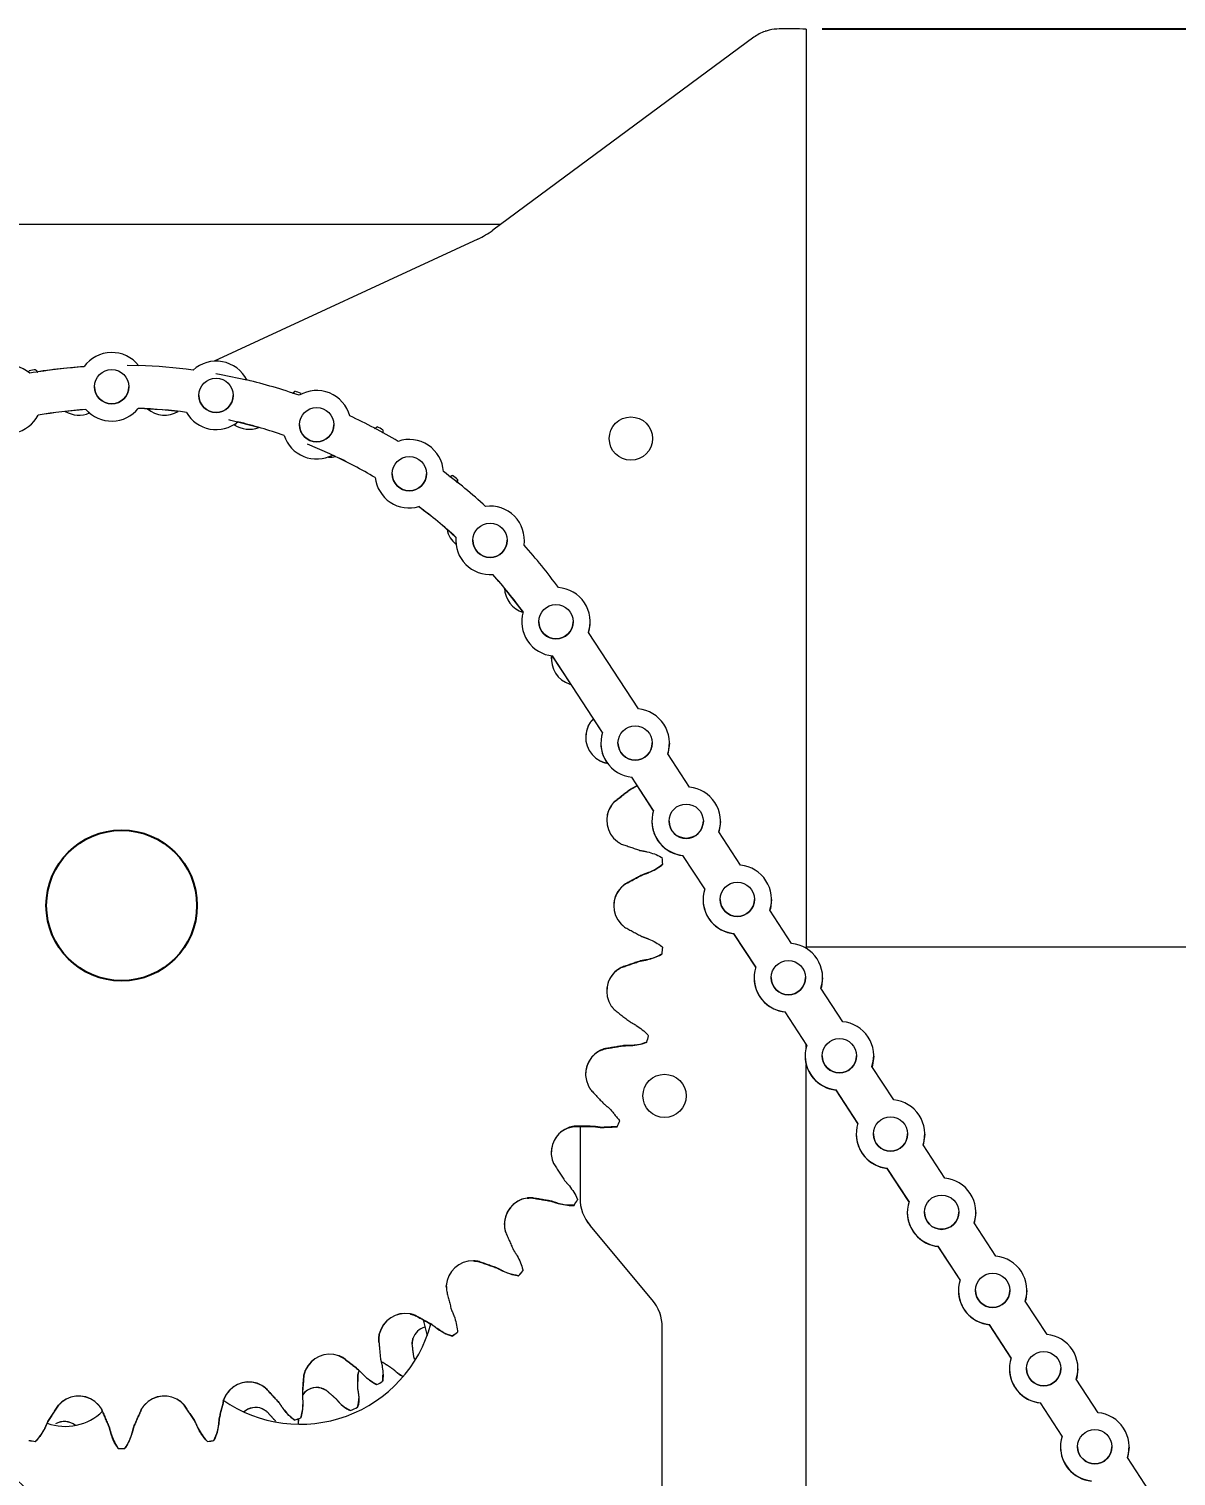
# Model space of a CAD drawing. Header units: inches. Extents: x 2.44 to 11.38, y 7.22 to 15.51.
# Drawn here: x 4.122 to 5.795, y 13.378 to 15.489 of the extents above; entities that cross this region are included whole.
import ezdxf

# ---------------------------------------------------------------- set-up
doc = ezdxf.new("R2010")
doc.units = ezdxf.units.IN
doc.header["$MEASUREMENT"] = 0
doc.header["$PDSIZE"] = -1
doc.layers.add('DIM', color=1, linetype='Continuous')
doc.styles.add('SLDTEXTSTYLE0', font='ARIAL.TTF', dxfattribs={"width": 0.7})
doc.dimstyles.new('SLDDIMSTYLE0', dxfattribs={"dimtxt": 0.15, "dimasz": 0.15, "dimexe": 0, "dimexo": 0.0625, "dimgap": 0.0375, "dimtad": 0, "dimtih": 1, "dimtoh": 1, "dimlfac": 4, "dimrnd": 1e-09, "dimzin": 12, "dimdsep": 46, "dimtxsty": 'SLDTEXTSTYLE0', "dimsah": 1, "dimcen": 0.09, "dimadec": 0, "dimazin": 0, "dimtfac": 1, "dimtofl": 0, "dimtmove": 0, "dimatfit": 3, "dimfxl": 0, "dimtolj": 1, "dimtzin": 12, "dimarcsym": 0})

# ---------------------------------------------------------------- blocks, each defined once
blk = doc.blocks.new('*D9')
at = {"color": 0, "linetype": 'ByBlock', "lineweight": -2}
for p, q in [((5.279, 15.4891), (6.9672, 15.4891)), ((6.9672, 15.3391), (6.9672, 14.966)), ((6.9672, 14.3628), (6.9672, 14.7359)), ((6.6309, 14.2128), (6.9672, 14.2128))]:
    blk.add_line(p, q, dxfattribs=at)
at = {"color": 0, "linetype": 'ByBlock'}
for points in [[(6.9672, 15.4891), (6.9422, 15.3391), (6.9922, 15.3391)], [(6.9672, 14.2128), (6.9422, 14.3628), (6.9922, 14.3628)]]:
    blk.add_solid(points, dxfattribs=at)
at = {"layer": 'DEFPOINTS', "color": 0, "linetype": 'ByBlock'}
for p in [(5.2165, 15.4891), (6.5684, 14.2128)]:
    blk.add_point(p, dxfattribs=at)
at = {"color": 0, "linetype": 'ByBlock', "insert": (6.9672, 14.8509), "char_height": 0.15, "attachment_point": 5, "style": 'SLDTEXTSTYLE0'}
blk.add_mtext('5 1/8', dxfattribs=at)

msp = doc.modelspace()

# ---------------------------------------------------------------- linework, layer by layer
at = {"color": 7, "linetype": 'Continuous', "lineweight": 15}
for p, q in [((5.17935, 15.47684), (4.79863, 15.19549)), ((5.2559, 15.48891), (5.2559, 14.15027)), ((4.80965, 15.20363), (3.4108, 15.20363)), ((4.77687, 15.18259), (4.39221, 15.00446)), ((4.28195, 14.99782), (4.26535, 14.99817)), ((4.13536, 14.92565), (4.13536, 14.92558)), ((4.20514, 14.93384), (4.17523, 14.93107)), ((4.20514, 14.93378), (4.17532, 14.93101)), ((4.20514, 14.93401), (4.20514, 14.93408)), ((4.28153, 14.93554), (4.28153, 14.93547)), ((4.35158, 14.92971), (4.35158, 14.92978)), ((4.42671, 14.91586), (4.42671, 14.91579)), ((4.45691, 14.90761), (4.42671, 14.91556)), ((4.49417, 14.89608), (4.49417, 14.89615)), ((4.56497, 14.86742), (4.56497, 14.86735)), ((4.56898, 14.86522), (4.56497, 14.86712)), ((4.6271, 14.83449), (4.6271, 14.83456)), ((4.74736, 14.83192), (4.74736, 14.83199)), ((4.69069, 14.79219), (4.69069, 14.79213)), ((4.74493, 14.7473), (4.73196, 14.75879)), ((4.74492, 14.74724), (4.73198, 14.75871)), ((4.74475, 14.74278), (4.74507, 14.73713)), ((4.79873, 14.69325), (4.79873, 14.69318)), ((5.01114, 14.49716), (4.93831, 14.60865)), ((4.8843, 14.57436), (4.88615, 14.57415)), ((4.95881, 14.46298), (4.88599, 14.57447)), ((4.88599, 14.57447), (4.88599, 14.5744)), ((4.9588, 14.46294), (4.88599, 14.5744)), ((4.91299, 14.53289), (4.88599, 14.57423)), ((4.91294, 14.5329), (4.88599, 14.57417)), ((4.95875, 14.46278), (4.94574, 14.48269)), ((4.95876, 14.46282), (4.94576, 14.48272)), ((5.08565, 14.38309), (5.05383, 14.4318)), ((5.03332, 14.34891), (5.0015, 14.39763)), ((5.0015, 14.39756), (5.0015, 14.39763)), ((5.03331, 14.34886), (5.0015, 14.39756)), ((5.03325, 14.34871), (5.00924, 14.38547)), ((5.03327, 14.34875), (5.00927, 14.38549)), ((5.16016, 14.26902), (5.12834, 14.31773)), ((5.0466, 14.27061), (5.0466, 14.27068)), ((5.10783, 14.23484), (5.07601, 14.28355)), ((5.07601, 14.28349), (5.07601, 14.28355)), ((5.10782, 14.23479), (5.07601, 14.28349)), ((5.10778, 14.23468), (5.07601, 14.28332)), ((5.10776, 14.23464), (5.07601, 14.28325)), ((5.23467, 14.15494), (5.20285, 14.20366)), ((5.18234, 14.12077), (5.15052, 14.16948)), ((5.15052, 14.16941), (5.15052, 14.16948)), ((5.18233, 14.12072), (5.15052, 14.16941)), ((5.18229, 14.12061), (5.15052, 14.16925)), ((5.18227, 14.12056), (5.15052, 14.16918)), ((5.04657, 14.14933), (5.04657, 14.14926)), ((5.2559, 14.15027), (5.4109, 14.15027)), ((5.2559, 14.14785), (5.2559, 14.15027)), ((5.4109, 14.15027), (6.9434, 14.15027)), ((5.04579, 14.13985), (5.04579, 14.13992)), ((5.30918, 14.04087), (5.27736, 14.08959)), ((5.25685, 14.00669), (5.22503, 14.05541)), ((5.22503, 14.05534), (5.22503, 14.05541)), ((5.25683, 14.00665), (5.22503, 14.05534)), ((5.2568, 14.00654), (5.22503, 14.05517)), ((5.25678, 14.00649), (5.22503, 14.05511)), ((5.02578, 14.02023), (5.02578, 14.02016)), ((5.02346, 14.011), (5.02346, 14.01107)), ((5.2559, 14.00344), (5.2559, 14.00784)), ((5.2559, 12.23983), (5.2559, 13.97847)), ((5.38369, 13.9268), (5.35186, 13.97552)), ((5.33136, 13.89262), (5.29954, 13.94134)), ((5.29954, 13.94127), (5.29954, 13.94134)), ((5.33134, 13.89258), (5.29954, 13.94127)), ((5.33131, 13.89247), (5.29954, 13.9411)), ((5.33129, 13.89242), (5.29954, 13.94104)), ((4.98402, 13.89631), (4.98402, 13.89624)), ((4.9259, 13.88812), (4.9259, 13.78359)), ((4.98023, 13.88759), (4.98023, 13.88766)), ((5.45819, 13.81273), (5.42637, 13.86145)), ((5.40587, 13.77855), (5.37405, 13.82727)), ((5.37405, 13.8272), (5.37405, 13.82727)), ((5.40585, 13.77851), (5.37405, 13.8272)), ((5.40582, 13.77839), (5.37405, 13.82703)), ((5.4058, 13.77835), (5.37405, 13.82696)), ((4.91727, 13.77297), (4.91727, 13.77304)), ((4.92244, 13.78095), (4.92244, 13.78088)), ((4.9259, 13.78351), (4.9259, 13.78359)), ((5.03128, 13.63526), (4.94053, 13.74341)), ((5.03128, 13.63518), (4.94053, 13.74333)), ((5.5327, 13.69866), (5.50088, 13.74737)), ((5.48038, 13.66448), (5.44856, 13.7132)), ((5.44856, 13.71313), (5.44856, 13.7132)), ((5.48036, 13.66444), (5.44856, 13.71313)), ((5.48033, 13.66432), (5.44856, 13.71296)), ((5.48031, 13.66428), (5.44856, 13.71289)), ((4.83631, 13.67029), (4.83631, 13.67035)), ((4.84271, 13.6773), (4.84271, 13.67723)), ((5.60721, 13.58459), (5.57539, 13.6333)), ((4.69706, 13.60591), (4.70273, 13.58267)), ((4.69714, 13.60587), (4.70277, 13.58277)), ((5.0459, 13.01558), (5.0459, 13.59508)), ((5.55489, 13.55041), (5.52307, 13.59912)), ((5.52307, 13.59906), (5.52307, 13.59912)), ((5.55487, 13.55036), (5.52307, 13.59906)), ((5.55484, 13.55025), (5.52307, 13.59889)), ((5.55482, 13.55021), (5.52307, 13.59882)), ((4.73955, 13.58232), (4.73955, 13.58239)), ((4.74701, 13.58819), (4.74701, 13.58812)), ((4.68096, 13.57112), (4.68096, 13.57124)), ((4.62963, 13.51149), (4.62963, 13.51156)), ((4.63794, 13.51605), (4.63794, 13.51598)), ((5.68172, 13.47052), (5.6499, 13.51923)), ((4.59116, 13.47374), (4.59116, 13.47369)), ((4.60128, 13.4784), (4.60128, 13.47845)), ((5.6294, 13.43634), (5.59758, 13.48505)), ((5.59758, 13.48499), (5.59758, 13.48505)), ((5.62938, 13.43629), (5.59758, 13.48499)), ((5.62934, 13.43618), (5.59758, 13.48482)), ((5.62933, 13.43613), (5.59758, 13.48475)), ((4.50955, 13.45971), (4.50955, 13.45978)), ((4.51849, 13.46284), (4.51849, 13.46277)), ((4.13127, 13.42854), (4.13127, 13.42847)), ((4.38259, 13.4284), (4.38259, 13.42847)), ((4.39191, 13.43002), (4.39191, 13.42995)), ((4.2522, 13.41842), (4.2522, 13.41849)), ((4.26165, 13.41848), (4.26165, 13.41841)), ((5.75623, 13.35644), (5.72441, 13.40516))]:
    msp.add_line(p, q, dxfattribs=at)
at = {"color": 7, "linetype": 'Continuous', "lineweight": 15, "flags": 128}
for points in [[(4.43968, 14.97678), (4.40233, 14.98472), (4.39451, 14.98615)], [(4.20514, 14.93378), (4.20593, 14.93289), (4.21011, 14.92885)], [(4.33949, 14.93102), (4.3163, 14.9333), (4.29498, 14.93472)], [(4.3394, 14.93097), (4.3163, 14.93323), (4.29507, 14.93465)], [(4.45701, 14.90764), (4.4167, 14.91795), (4.41371, 14.91862)], [(4.4214, 14.91176), (4.42366, 14.91325), (4.42693, 14.91574)], [(4.56908, 14.86524), (4.56084, 14.8691), (4.52815, 14.8832)], [(4.55919, 14.86453), (4.56153, 14.86547), (4.56521, 14.86724)], [(4.8433, 14.63781), (4.83538, 14.64846), (4.81577, 14.67319)], [(4.84323, 14.63783), (4.83538, 14.64839), (4.81577, 14.67312)], [(4.93833, 14.60839), (4.94038, 14.61742), (4.94081, 14.62393)], [(4.88407, 14.57015), (4.88418, 14.57309), (4.8843, 14.57436)], [(5.05632, 14.44709), (5.05454, 14.43388), (5.05384, 14.43154)], [(5.13083, 14.33302), (5.12905, 14.31981), (5.1284, 14.31763)], [(5.20534, 14.21895), (5.20356, 14.20574), (5.20291, 14.20356)], [(5.27985, 14.10487), (5.27807, 14.09167), (5.27742, 14.08949)], [(5.35436, 13.9908), (5.35258, 13.9776), (5.35188, 13.97526)], [(5.42887, 13.87673), (5.42709, 13.86353), (5.42639, 13.86119)], [(5.50338, 13.76266), (5.5016, 13.74946), (5.5009, 13.74712)], [(5.57789, 13.64859), (5.57611, 13.63538), (5.57541, 13.63304)], [(5.65239, 13.53452), (5.65062, 13.52131), (5.64997, 13.51913)], [(5.7269, 13.42044), (5.72513, 13.40724), (5.72448, 13.40506)]]:
    msp.add_lwpolyline(points, dxfattribs=at)
at = {"color": 7, "linetype": 'Continuous', "lineweight": 15}
for centre, radius in [((4.24272, 14.96709), 0.025), ((4.39502, 14.95457), 0.025), ((4.5417, 14.91171), 0.025), ((5.00015, 14.8915), 0.03156), ((4.67678, 14.84025), 0.025), ((4.79475, 14.74312), 0.025), ((4.89081, 14.62427), 0.025), ((5.00632, 14.44743), 0.025), ((5.08083, 14.33335), 0.025), ((5.15534, 14.21928), 0.025), ((5.22985, 14.10521), 0.025), ((5.30436, 13.99114), 0.025), ((5.04922, 13.93265), 0.03156), ((5.37887, 13.87707), 0.025), ((5.45338, 13.763), 0.025), ((5.52789, 13.64893), 0.025), ((5.60239, 13.53485), 0.025), ((5.6769, 13.42078), 0.025)]:
    msp.add_circle(centre, radius, dxfattribs=at)
msp.add_circle((4.25715, 14.21031), 0.10987)
for centre, radius, start, end in [((5.21649, 15.42657), 0.0625, 109.23272, 126.46439), ((5.22423, 12.38833), 3.10074, 89.41466, 90.14293), ((4.72434, 15.29602), 0.125, 294.8488, 306.46439), ((4.24272, 14.96706), 0.05, 38.31265, 143.87317), ((4.09101, 14.94873), 0.05, 49.90083, 155.46138), ((4.25715, 14.21022), 0.79177, 99.11545, 99.79913), ((4.25715, 14.21034), 0.7881, 93.98881, 99.7852), ((4.25715, 14.21011), 0.7881, 93.98881, 98.88104), ((4.25715, 14.21034), 0.7881, 82.40062, 88.19701), ((4.39502, 14.95453), 0.05, 26.72444, 132.28499), ((4.25715, 14.21034), 0.7881, 70.81242, 76.60881), ((4.24272, 14.96706), 0.025, 180.00015, 359.99985), ((4.39502, 14.95453), 0.025, 180.00015, 359.99985), ((4.25715, 14.21023), 0.79176, 70.6945, 71.37817), ((4.5417, 14.91167), 0.05, 15.13621, 120.69682), ((4.09101, 14.94874), 0.05, 232.85656, 332.50565), ((4.25715, 14.21034), 0.7256, 94.11098, 99.66303), ((4.25715, 14.21028), 0.7256, 94.11098, 99.66303), ((4.19487, 14.96455), 0.03882, 239.1891, 293.11917), ((4.24272, 14.96706), 0.05, 221.26838, 320.91744), ((4.25715, 14.21034), 0.7256, 82.52279, 88.07483), ((4.25715, 14.21028), 0.7256, 82.52279, 88.07483), ((4.31987, 14.96451), 0.03882, 229.71532, 300.77818), ((4.39502, 14.95454), 0.05, 209.68018, 309.32925), ((4.44316, 14.94391), 0.03882, 235.90992, 291.30373), ((4.25715, 14.21035), 0.7256, 70.93459, 76.48664), ((4.25715, 14.21028), 0.7256, 70.93459, 76.48664), ((4.5417, 14.91167), 0.025, 180.00015, 359.99985), ((4.25715, 14.21035), 0.7881, 59.22421, 65.02061), ((4.25715, 14.21023), 0.79176, 61.22084, 61.90451), ((4.5417, 14.91167), 0.05, 198.09195, 297.74109), ((4.67678, 14.84022), 0.05, 3.54795, 109.10866), ((4.56137, 14.90328), 0.03882, 266.77841, 281.82863), ((4.25715, 14.21035), 0.7256, 59.34639, 64.89844), ((4.25715, 14.21028), 0.7256, 59.34639, 64.89844), ((4.25715, 14.21035), 0.7881, 47.63599, 53.43239), ((4.67678, 14.84022), 0.05, 186.50368, 286.15292), ((4.67678, 14.84022), 0.025, 180.00015, 359.99985), ((4.25715, 14.21023), 0.79176, 51.74716, 52.43084), ((4.25715, 14.21035), 0.7256, 47.75816, 53.31022), ((4.25715, 14.21028), 0.7256, 47.75816, 53.31022), ((4.79475, 14.74309), 0.05, 351.95966, 97.52049), ((4.76991, 14.76695), 0.03882, 191.82649, 230.2127), ((4.79475, 14.74309), 0.05, 174.9154, 274.56476), ((4.79475, 14.74309), 0.025, 180.00015, 359.99985), ((4.25716, 14.21035), 0.7881, 36.04775, 41.84416), ((4.25716, 14.21035), 0.7256, 36.16992, 41.72199), ((4.25716, 14.21028), 0.7256, 36.16992, 41.72199), ((4.85454, 14.67497), 0.03882, 182.35573, 252.28712), ((4.89081, 14.62424), 0.05, 341.83396, 85.93231), ((4.89081, 14.62424), 0.05, 163.3271, 264.4697), ((4.89081, 14.62424), 0.025, 180.00015, 359.99985), ((4.92288, 14.5703), 0.03882, 173.66278, 252.07316), ((5.00632, 14.44739), 0.05, 341.83396, 84.46971), ((4.97306, 14.45582), 0.03882, 155.26265, 242.59949), ((4.97306, 14.45566), 0.03882, 155.26261, 180), ((5.00632, 14.44739), 0.05, 161.83396, 264.46971), ((5.00632, 14.44709), 0.05, 180.00001, 213.48861), ((5.00632, 14.44739), 0.025, 180.00014, 359.99986), ((5.08083, 14.33332), 0.05, 341.83396, 84.46971), ((5.00371, 14.33463), 0.03882, 145.78891, 233.1258), ((5.00371, 14.33448), 0.03882, 145.7889, 179.99999), ((5.08083, 14.33332), 0.05, 161.83396, 264.46971), ((5.08083, 14.33302), 0.05, 180.00001, 219.47017), ((5.08083, 14.33332), 0.025, 180.00014, 359.99986), ((5.08083, 14.33302), 0.05, 219.47018, 264.65899), ((4.25716, 14.21023), 0.79176, 4.37866, 5.06234), ((5.15534, 14.21925), 0.05, 341.83396, 84.46971), ((5.014, 14.21006), 0.03882, 136.31519, 223.65209), ((5.014, 14.2099), 0.03882, 136.31519, 179.99999), ((5.15534, 14.21925), 0.05, 161.83396, 264.46971), ((5.15534, 14.21895), 0.05, 180.00001, 219.47017), ((5.15534, 14.21925), 0.025, 180.00014, 359.99986), ((5.15534, 14.21895), 0.05, 219.47018, 264.65899), ((4.25716, 14.21023), 0.79176, 354.90494, 355.58862), ((4.25716, 14.21016), 0.79176, 354.90494, 355.58862), ((5.22985, 14.10518), 0.05, 341.83396, 84.46971), ((5.00364, 14.08549), 0.03882, 126.84148, 214.17837), ((5.00364, 14.08533), 0.03882, 126.8415, 179.99997), ((5.22985, 14.10518), 0.05, 161.83396, 264.46971), ((5.22985, 14.10487), 0.05, 180.00001, 219.47017), ((5.22985, 14.10518), 0.025, 180.00014, 359.99986), ((5.22985, 14.10487), 0.05, 219.47018, 265.47511), ((5.30436, 13.99111), 0.05, 341.83396, 84.46971), ((4.25716, 14.21023), 0.79176, 345.43122, 346.1149), ((4.25716, 14.21016), 0.79176, 345.43122, 346.1149), ((4.97292, 13.96432), 0.03882, 117.36778, 204.70463), ((4.97292, 13.96417), 0.03882, 117.36781, 179.99996), ((5.30436, 13.99111), 0.05, 161.83396, 264.46971), ((5.30436, 13.9908), 0.05, 180.00001, 219.47017), ((5.30436, 13.99111), 0.025, 180.00014, 359.99986), ((5.30436, 13.9908), 0.05, 219.47018, 264.65899), ((5.37887, 13.87703), 0.05, 341.83396, 84.46971), ((4.25716, 14.21023), 0.79176, 335.95751, 336.64119), ((4.25716, 14.21016), 0.79176, 335.95751, 336.64119), ((5.37887, 13.87703), 0.05, 161.83396, 264.46971), ((4.92268, 13.84986), 0.03882, 107.89411, 195.23089), ((4.92268, 13.84971), 0.03882, 107.89414, 179.99993), ((5.37887, 13.87673), 0.05, 180.00001, 219.47017), ((5.37887, 13.87703), 0.025, 180.00014, 359.99986), ((5.37887, 13.87673), 0.05, 219.47018, 264.65899), ((5.45338, 13.76296), 0.05, 341.83396, 84.46971), ((4.85428, 13.74524), 0.03882, 98.42045, 185.75715), ((4.85428, 13.74508), 0.03882, 98.42046, 179.99992), ((4.25716, 14.21023), 0.79176, 326.48381, 327.16749), ((4.25716, 14.21016), 0.79176, 326.48381, 327.16749), ((4.9884, 13.78359), 0.0625, 180.00001, 220.00012), ((4.9884, 13.78351), 0.0625, 180.00001, 220.00012), ((5.45338, 13.76296), 0.05, 161.83396, 264.46971), ((5.45338, 13.76266), 0.05, 180.00001, 219.47017), ((5.45338, 13.76296), 0.025, 180.00014, 359.99986), ((5.45338, 13.76266), 0.05, 219.47018, 264.65899), ((4.76959, 13.6533), 0.03882, 88.94681, 176.28342), ((4.76959, 13.65314), 0.03882, 88.94681, 176.28342), ((5.52789, 13.64889), 0.05, 341.83396, 84.46971), ((4.25716, 14.21023), 0.79176, 317.01012, 317.69379), ((4.25716, 14.21016), 0.79176, 317.01012, 317.69379), ((5.52789, 13.64889), 0.05, 161.83396, 264.46971), ((5.52789, 13.64859), 0.05, 180.00001, 219.47017), ((5.52789, 13.64889), 0.025, 180.00014, 359.99986), ((4.9834, 13.59508), 0.0625, 0.00001, 40.00012), ((4.9834, 13.595), 0.0625, 0.00001, 40.00012), ((5.52789, 13.64859), 0.05, 219.47018, 264.65899), ((4.51765, 13.65089), 0.19725, 235.12025, 345.07715), ((4.67093, 13.57655), 0.03882, 79.47318, 166.8097), ((4.67093, 13.5764), 0.03882, 79.47318, 166.8097), ((4.70646, 13.57088), 0.0255, 105.5773, 161.83859), ((4.70646, 13.57077), 0.0255, 105.51663, 161.83859), ((4.25715, 14.21023), 0.79176, 307.53644, 308.22011), ((4.25715, 14.21016), 0.79176, 307.53644, 308.22011), ((5.60239, 13.53482), 0.05, 341.83396, 84.46971), ((4.56098, 13.51709), 0.03882, 69.99955, 157.33599), ((4.56098, 13.51693), 0.03882, 69.99955, 157.33599), ((5.60239, 13.53482), 0.05, 161.83396, 264.46971), ((5.60239, 13.53452), 0.05, 180.00001, 219.47017), ((5.60239, 13.53482), 0.025, 180.00014, 359.99986), ((4.44274, 13.47653), 0.03882, 60.52592, 147.86231), ((4.44274, 13.47638), 0.03882, 60.52592, 147.86231), ((4.25715, 14.21023), 0.79176, 298.06277, 298.74644), ((4.25715, 14.21017), 0.79176, 298.06277, 298.74644), ((4.19444, 13.45603), 0.03882, 41.57863, 128.91499), ((4.19444, 13.45588), 0.03882, 41.57863, 128.91499), ((4.31944, 13.45599), 0.03882, 51.05228, 138.38864), ((4.31944, 13.45584), 0.03882, 51.05228, 138.38864), ((4.54189, 13.48164), 0.0255, 75.03943, 145.53218), ((4.54189, 13.48175), 0.0255, 75.03944, 143.1767), ((5.60239, 13.53452), 0.05, 219.47018, 264.65899), ((4.17508, 13.52864), 0.07813, 250.14183, 314.15933), ((4.45275, 13.4527), 0.0255, 68.1164, 132.39045), ((4.45275, 13.45259), 0.0255, 68.1164, 132.13718), ((4.25715, 14.20398), 0.803, 294.57902, 295.37586), ((4.25715, 14.20393), 0.803, 294.57902, 295.37586), ((5.6769, 13.42075), 0.05, 341.83396, 84.46971), ((4.17363, 13.43216), 0.0255, 50.73855, 120.30014), ((4.17363, 13.43205), 0.0255, 51.06745, 120.30014), ((4.25715, 14.21024), 0.79176, 288.5891, 289.27278), ((4.25715, 14.21017), 0.79176, 288.5891, 289.27278), ((4.25715, 14.21024), 0.79177, 260.16815, 260.85183), ((4.25715, 14.21017), 0.79177, 260.16815, 260.85183), ((4.25715, 14.21024), 0.79177, 279.11545, 279.79913), ((4.25715, 14.21017), 0.79177, 279.11545, 279.79913), ((5.6769, 13.42075), 0.05, 161.83396, 264.46971), ((4.25715, 14.21024), 0.79177, 269.6418, 270.32548), ((4.25715, 14.21017), 0.79177, 269.6418, 270.32548), ((5.6769, 13.42044), 0.05, 180.00001, 219.47017), ((5.6769, 13.42075), 0.025, 180.00014, 359.99986), ((5.6769, 13.42045), 0.05, 219.47018, 264.65899), ((4.07612, 13.33056), 0.05, 354.47066, 97.10628)]:
    msp.add_arc(centre, radius, start, end, dxfattribs=at)
for points, knots in [([(5.21649, 15.48906), (5.21165, 15.48879), (5.20474, 15.48841), (5.19794, 15.48623), (5.1959, 15.48559)], [0, 0, 0, 0, 0.7012192, 1, 1, 1, 1]), ([(4.73557, 14.836), (4.73643, 14.83649), (4.73781, 14.83729), (4.73933, 14.83765), (4.73991, 14.83779)], [0, 0, 0, 0, 0.6210423, 1, 1, 1, 1]), ([(4.7466, 14.82691), (4.74691, 14.82799), (4.74738, 14.82965), (4.74737, 14.83133), (4.74736, 14.83192)], [0, 0, 0, 0, 0.6478251, 1, 1, 1, 1]), ([(5.02392, 14.28877), (5.03104, 14.28674), (5.03876, 14.28454), (5.04533, 14.28041), (5.04583, 14.28009)], [0, 0, 0, 0, 0.9238432, 1, 1, 1, 1]), ([(5.0466, 14.27068), (5.04285, 14.26768), (5.03673, 14.26279), (5.02929, 14.25975), (5.02641, 14.25857)], [0, 0, 0, 0, 0.612668, 1, 1, 1, 1]), ([(5.02641, 14.25846), (5.03311, 14.26163), (5.04036, 14.26506), (5.04616, 14.27022), (5.0466, 14.27061)], [0, 0, 0, 0, 0.9238122, 1, 1, 1, 1]), ([(5.02638, 14.1615), (5.03308, 14.15832), (5.04033, 14.15488), (5.04613, 14.14972), (5.04657, 14.14933)], [0, 0, 0, 0, 0.9238456, 1, 1, 1, 1]), ([(5.04579, 14.13992), (5.04159, 14.13758), (5.03475, 14.13376), (5.02691, 14.13198), (5.02387, 14.1313)], [0, 0, 0, 0, 0.6126629, 1, 1, 1, 1]), ([(5.02387, 14.13118), (5.031, 14.13321), (5.03871, 14.1354), (5.04529, 14.13953), (5.04579, 14.13985)], [0, 0, 0, 0, 0.9238276, 1, 1, 1, 1]), ([(5.00787, 14.03555), (5.01395, 14.03132), (5.02053, 14.02673), (5.02541, 14.02069), (5.02578, 14.02023)], [0, 0, 0, 0, 0.9238457, 1, 1, 1, 1]), ([(5.02346, 14.01107), (5.01893, 14.00945), (5.01155, 14.00681), (5.00353, 14.00635), (5.00042, 14.00618)], [0, 0, 0, 0, 0.6126536, 1, 1, 1, 1]), ([(5.00042, 14.00606), (5.00778, 14.00689), (5.01575, 14.00778), (5.02291, 14.01077), (5.02346, 14.011)], [0, 0, 0, 0, 0.9238374, 1, 1, 1, 1]), ([(4.91047, 13.80126), (4.91485, 13.79528), (4.91959, 13.7888), (4.92224, 13.78151), (4.92244, 13.78095)], [0, 0, 0, 0, 0.9238374, 1, 1, 1, 1]), ([(4.91727, 13.77304), (4.91246, 13.77298), (4.90462, 13.77288), (4.89688, 13.77506), (4.89388, 13.7759)], [0, 0, 0, 0, 0.6126567, 1, 1, 1, 1]), ([(4.89388, 13.77578), (4.90111, 13.77417), (4.90894, 13.77243), (4.91668, 13.77294), (4.91727, 13.77297)], [0, 0, 0, 0, 0.9238457, 1, 1, 1, 1]), ([(4.83424, 13.69931), (4.83757, 13.69269), (4.84119, 13.68552), (4.8426, 13.67789), (4.84271, 13.6773)], [0, 0, 0, 0, 0.9238276, 1, 1, 1, 1]), ([(4.83631, 13.67035), (4.83156, 13.67109), (4.8238, 13.67228), (4.81653, 13.6757), (4.81371, 13.67702)], [0, 0, 0, 0, 0.6126656, 1, 1, 1, 1]), ([(4.81371, 13.6769), (4.82057, 13.67413), (4.828, 13.67112), (4.83572, 13.67034), (4.83631, 13.67029)], [0, 0, 0, 0, 0.9238456, 1, 1, 1, 1]), ([(4.74227, 13.61129), (4.74447, 13.60421), (4.74685, 13.59655), (4.74699, 13.58878), (4.74701, 13.58819)], [0, 0, 0, 0, 0.92381217, 1, 1, 1, 1]), ([(4.68223, 13.57872), (4.68197, 13.57786), (4.68124, 13.57539), (4.68107, 13.57281), (4.68096, 13.57112)], [0, 0, 0, 0, 0.3475234, 1, 1, 1, 1]), ([(4.73955, 13.58239), (4.73498, 13.5839), (4.72753, 13.58635), (4.72091, 13.59092), (4.71835, 13.59269)], [0, 0, 0, 0, 0.6126708, 1, 1, 1, 1]), ([(4.71835, 13.59257), (4.72466, 13.5887), (4.7315, 13.58451), (4.73898, 13.58248), (4.73955, 13.58232)], [0, 0, 0, 0, 0.9238432, 1, 1, 1, 1]), ([(4.60378, 13.53204), (4.60342, 13.53122), (4.60239, 13.52885), (4.60191, 13.52631), (4.6016, 13.52465)], [0, 0, 0, 0, 0.3475141, 1, 1, 1, 1]), ([(4.63706, 13.53961), (4.63807, 13.53227), (4.63916, 13.52432), (4.63803, 13.51664), (4.63794, 13.51605)], [0, 0, 0, 0, 0.9238238, 1, 1, 1, 1]), ([(4.62963, 13.51156), (4.62537, 13.51379), (4.61842, 13.51744), (4.61265, 13.52303), (4.61041, 13.5252)], [0, 0, 0, 0, 0.6126731, 1, 1, 1, 1]), ([(4.61041, 13.52508), (4.616, 13.52023), (4.62205, 13.51497), (4.62909, 13.51173), (4.62963, 13.51149)], [0, 0, 0, 0, 0.9238382, 1, 1, 1, 1]), ([(4.66742, 13.52338), (4.66622, 13.52384), (4.66321, 13.52499), (4.66075, 13.52722), (4.65927, 13.52856)], [0, 0, 0, 0, 0.3965753, 1, 1, 1, 1]), ([(4.54847, 13.50639), (4.54933, 13.50614), (4.55181, 13.5054), (4.55406, 13.50413), (4.55553, 13.5033)], [0, 0, 0, 0, 0.34752668, 1, 1, 1, 1]), ([(4.60128, 13.47845), (4.60245, 13.48303), (4.6041, 13.48951), (4.60328, 13.49622), (4.60303, 13.49819)], [0, 0, 0, 0, 0.7067505, 1, 1, 1, 1]), ([(4.60293, 13.4917), (4.60307, 13.4891), (4.60331, 13.48452), (4.60189, 13.48025), (4.60128, 13.4784)], [0, 0, 0, 0, 0.5681453, 1, 1, 1, 1]), ([(4.46226, 13.47636), (4.46308, 13.47601), (4.46545, 13.47498), (4.46753, 13.47345), (4.46889, 13.47245)], [0, 0, 0, 0, 0.3475198, 1, 1, 1, 1]), ([(4.50955, 13.45978), (4.50572, 13.46268), (4.49946, 13.46742), (4.49469, 13.47389), (4.49283, 13.4764)], [0, 0, 0, 0, 0.6126729, 1, 1, 1, 1]), ([(4.49283, 13.47628), (4.49755, 13.47057), (4.50265, 13.46439), (4.50906, 13.46004), (4.50955, 13.45971)], [0, 0, 0, 0, 0.9238298, 1, 1, 1, 1]), ([(4.5215, 13.48623), (4.52129, 13.47882), (4.52105, 13.4708), (4.51867, 13.46341), (4.51849, 13.46284)], [0, 0, 0, 0, 0.9238345, 1, 1, 1, 1]), ([(4.51849, 13.46277), (4.51979, 13.4674), (4.52156, 13.47372), (4.52148, 13.48042), (4.52145, 13.48221)], [0, 0, 0, 0, 0.73217, 1, 1, 1, 1]), ([(4.57494, 13.48511), (4.57839, 13.48177), (4.58327, 13.47706), (4.58937, 13.47449), (4.59116, 13.47374)], [0, 0, 0, 0, 0.7066906, 1, 1, 1, 1]), ([(4.59116, 13.47369), (4.58691, 13.47573), (4.58089, 13.47862), (4.57629, 13.48357), (4.57494, 13.48502)], [0, 0, 0, 0, 0.706749, 1, 1, 1, 1]), ([(4.14504, 13.44768), (4.14133, 13.44126), (4.13731, 13.43431), (4.1317, 13.42895), (4.13127, 13.42854)], [0, 0, 0, 0, 0.9238459, 1, 1, 1, 1]), ([(4.13127, 13.42847), (4.13458, 13.43196), (4.13997, 13.43764), (4.14362, 13.44479), (4.14504, 13.44756)], [0, 0, 0, 0, 0.6126617, 1, 1, 1, 1]), ([(4.38259, 13.42847), (4.37928, 13.43197), (4.37389, 13.43767), (4.37024, 13.44484), (4.36883, 13.44762)], [0, 0, 0, 0, 0.6126702, 1, 1, 1, 1]), ([(4.36883, 13.4475), (4.37254, 13.44109), (4.37655, 13.43416), (4.38216, 13.42881), (4.38259, 13.4284)], [0, 0, 0, 0, 0.9238163, 1, 1, 1, 1]), ([(4.39872, 13.45259), (4.39729, 13.44532), (4.39575, 13.43744), (4.39218, 13.43055), (4.39191, 13.43002)], [0, 0, 0, 0, 0.9238411, 1, 1, 1, 1]), ([(4.39191, 13.42995), (4.3939, 13.43432), (4.39715, 13.44145), (4.39828, 13.4494), (4.39872, 13.45248)], [0, 0, 0, 0, 0.6126723, 1, 1, 1, 1]), ([(4.51499, 13.4549), (4.51508, 13.45518), (4.51555, 13.45666), (4.51545, 13.45826), (4.51537, 13.45956)], [0, 0, 0, 0, 0.1886578, 1, 1, 1, 1]), ([(4.2522, 13.41849), (4.24952, 13.42248), (4.24514, 13.42899), (4.24272, 13.43666), (4.24178, 13.43963)], [0, 0, 0, 0, 0.6126659, 1, 1, 1, 1]), ([(4.24178, 13.43952), (4.24438, 13.43259), (4.2472, 13.42509), (4.25185, 13.41889), (4.2522, 13.41842)], [0, 0, 0, 0, 0.9238207, 1, 1, 1, 1]), ([(4.27208, 13.43963), (4.26948, 13.43269), (4.26666, 13.42517), (4.262, 13.41896), (4.26165, 13.41848)], [0, 0, 0, 0, 0.9238447, 1, 1, 1, 1]), ([(4.26165, 13.41841), (4.26434, 13.42239), (4.26872, 13.42889), (4.27115, 13.43654), (4.27208, 13.43951)], [0, 0, 0, 0, 0.61266858, 1, 1, 1, 1])]:
    msp.add_open_spline(points, degree=3, knots=knots, dxfattribs=at)
for points in [[(4.1216, 14.98886), (4.1224, 14.99044)], [(4.13172, 14.99199), (4.13476, 14.98838)], [(4.21772, 14.96709), (4.21772, 14.96706)], [(4.26772, 14.96706), (4.26772, 14.96709)], [(4.37002, 14.95457), (4.37002, 14.95453)], [(4.42002, 14.95453), (4.42002, 14.95457)], [(4.50681, 14.9574), (4.50998, 14.96054)], [(4.5167, 14.91171), (4.5167, 14.91167)], [(4.5667, 14.91167), (4.5667, 14.91171)], [(4.62585, 14.90574), (4.63003, 14.90869)], [(4.63834, 14.90419), (4.63815, 14.89924)], [(4.65178, 14.84025), (4.65178, 14.84022)], [(4.70178, 14.84022), (4.70178, 14.84025)], [(4.74736, 14.83199), (4.7467, 14.82683)], [(4.74475, 14.74309), (4.74475, 14.74278)], [(4.76975, 14.74312), (4.76975, 14.74309)], [(4.81975, 14.74309), (4.81975, 14.74312)], [(4.84475, 14.74278), (4.84475, 14.74309)], [(4.84081, 14.62424), (4.84081, 14.62416)], [(4.86581, 14.62427), (4.86581, 14.62424)], [(4.91581, 14.62424), (4.91581, 14.62427)], [(4.94081, 14.62393), (4.94081, 14.62424)], [(4.91094, 14.53337), (4.91312, 14.53286)], [(4.94577, 14.48288), (4.94107, 14.47779)], [(4.94107, 14.47764), (4.94583, 14.48279)], [(4.94107, 14.47779), (4.93781, 14.47206)], [(4.93781, 14.47191), (4.94107, 14.47764)], [(4.95632, 14.44739), (4.95632, 14.44709)], [(4.98132, 14.44743), (4.98132, 14.44739)], [(5.03132, 14.44739), (5.03132, 14.44743)], [(5.05632, 14.44709), (5.05632, 14.44739)], [(4.9552, 14.42135), (4.9613, 14.41883)], [(4.9613, 14.41883), (4.96629, 14.418)], [(4.9985, 14.37918), (4.97577, 14.36158)], [(4.97577, 14.36143), (4.9985, 14.37904)], [(5.00797, 14.38453), (4.9985, 14.37918)], [(4.9985, 14.37904), (5.00797, 14.38441)], [(5.00797, 14.38441), (5.00934, 14.38555)], [(4.97577, 14.36158), (4.97161, 14.35646)], [(4.97161, 14.3563), (4.97577, 14.36143)], [(5.03083, 14.33332), (5.03083, 14.33302)], [(5.05583, 14.33335), (5.05583, 14.33332)], [(5.10583, 14.33332), (5.10583, 14.33335)], [(5.13083, 14.33302), (5.13083, 14.33332)], [(4.98042, 14.30358), (4.98602, 14.30008)], [(4.98602, 14.30008), (5.01322, 14.29078)], [(5.01322, 14.29078), (5.02392, 14.28877)], [(5.01619, 14.25485), (4.99088, 14.24123)], [(4.99088, 14.24108), (5.01619, 14.25472)], [(5.02641, 14.25857), (5.01619, 14.25485)], [(5.01619, 14.25472), (5.02641, 14.25846)], [(4.99088, 14.24123), (4.98593, 14.23687)], [(4.98593, 14.23671), (4.99088, 14.24108)], [(5.10534, 14.21925), (5.10534, 14.21895)], [(5.13034, 14.21928), (5.13034, 14.21925)], [(5.18034, 14.21925), (5.18034, 14.21928)], [(5.20534, 14.21895), (5.20534, 14.21925)], [(4.98592, 14.18326), (4.99086, 14.17889)], [(4.99086, 14.17889), (5.01616, 14.16524)], [(5.01616, 14.16524), (5.02638, 14.1615)], [(5.01318, 14.12931), (4.98597, 14.12004)], [(4.98597, 14.11989), (5.01318, 14.12918)], [(5.02387, 14.1313), (5.01318, 14.12931)], [(5.01318, 14.12918), (5.02387, 14.13118)], [(4.98597, 14.12004), (4.98037, 14.11655)], [(4.98037, 14.1164), (4.98597, 14.11989)], [(5.17985, 14.10518), (5.17985, 14.10487)], [(5.20485, 14.10521), (5.20485, 14.10518)], [(5.25485, 14.10518), (5.25485, 14.10521)], [(5.27985, 14.10487), (5.27985, 14.10518)], [(4.97153, 14.06368), (4.97569, 14.05856)], [(4.97569, 14.05856), (4.9984, 14.04092)], [(4.9984, 14.04092), (5.00787, 14.03555)], [(4.96118, 14.00132), (4.95508, 13.99879)], [(4.95508, 13.99864), (4.96118, 14.00116)], [(4.98954, 14.00598), (4.96118, 14.00132)], [(4.96118, 14.00116), (4.98954, 14.00585)], [(5.00042, 14.00618), (4.98954, 14.00598)], [(4.98954, 14.00585), (5.00042, 14.00606)], [(5.25436, 13.99111), (5.25436, 13.9908)], [(5.27936, 13.99114), (5.27936, 13.99111)], [(5.32936, 13.99111), (5.32936, 13.99114)], [(5.35436, 13.9908), (5.35436, 13.99111)], [(4.93766, 13.9481), (4.94092, 13.94236)], [(4.94092, 13.94236), (4.96042, 13.92123)], [(4.96042, 13.92123), (4.96887, 13.91437)], [(4.96887, 13.91437), (4.98402, 13.89631)], [(4.91718, 13.88829), (4.91075, 13.8868)], [(4.91075, 13.88665), (4.91718, 13.88814)], [(4.94593, 13.88822), (4.91718, 13.88829)], [(4.91718, 13.88814), (4.94593, 13.88808)], [(4.95669, 13.88662), (4.94593, 13.88822)], [(4.94593, 13.88808), (4.95669, 13.88651)], [(4.98023, 13.88766), (4.95669, 13.88662)], [(4.95669, 13.88651), (4.98023, 13.88759)], [(5.32887, 13.87703), (5.32887, 13.87673)], [(5.35387, 13.87707), (5.35387, 13.87703)], [(5.40387, 13.87703), (5.40387, 13.87707)], [(5.42887, 13.87673), (5.42887, 13.87703)], [(4.88523, 13.83967), (4.88749, 13.83347)], [(4.88749, 13.83347), (4.90326, 13.80942)], [(4.90326, 13.80942), (4.91047, 13.80126)], [(4.85518, 13.78404), (4.8486, 13.78364)], [(4.8486, 13.78348), (4.85518, 13.78389)], [(4.88353, 13.77924), (4.85518, 13.78404)], [(4.85518, 13.78389), (4.88353, 13.77911)], [(4.89388, 13.7759), (4.88353, 13.77924)], [(4.88353, 13.77911), (4.89388, 13.77578)], [(5.40338, 13.76296), (5.40338, 13.76266)], [(5.42838, 13.763), (5.42838, 13.76296)], [(5.47838, 13.76296), (5.47838, 13.763)], [(5.50338, 13.76266), (5.50338, 13.76296)], [(4.81566, 13.74134), (4.81688, 13.73486)], [(4.81688, 13.73486), (4.82847, 13.70854)], [(4.82847, 13.70854), (4.83424, 13.69931)], [(4.77687, 13.69142), (4.77031, 13.69211)], [(4.77031, 13.69195), (4.77687, 13.69127)], [(4.80404, 13.68202), (4.77687, 13.69142)], [(4.77687, 13.69127), (4.80404, 13.68189)], [(4.81371, 13.67702), (4.80404, 13.68202)], [(4.80404, 13.68189), (4.81371, 13.6769)], [(4.73086, 13.65581), (4.73099, 13.64921)], [(4.73091, 13.65315), (4.73086, 13.65566)], [(4.73099, 13.64921), (4.73809, 13.62135)], [(5.47789, 13.64889), (5.47789, 13.64859)], [(5.50289, 13.64893), (5.50289, 13.64889)], [(5.55289, 13.64889), (5.55289, 13.64893)], [(5.57789, 13.64859), (5.57789, 13.64889)], [(4.73809, 13.62135), (4.74227, 13.61129)], [(4.68438, 13.61296), (4.67802, 13.61471)], [(4.67802, 13.61456), (4.68438, 13.61281)], [(4.70964, 13.59921), (4.68438, 13.61296)], [(4.68438, 13.61281), (4.70964, 13.59908)], [(4.71835, 13.59269), (4.70964, 13.59921)], [(4.70964, 13.59908), (4.71835, 13.59257)], [(4.63314, 13.58541), (4.63218, 13.57888)], [(4.63218, 13.57872), (4.63314, 13.58525)], [(4.63218, 13.57888), (4.6346, 13.55022)], [(4.63268, 13.57279), (4.63218, 13.57872)], [(4.68096, 13.57124), (4.68223, 13.57883)], [(4.58024, 13.55079), (4.57425, 13.55356)], [(4.57425, 13.55341), (4.58024, 13.55063)], [(4.68354, 13.55213), (4.68096, 13.57124)], [(4.52516, 13.53204), (4.52314, 13.52576)], [(4.52314, 13.52561), (4.52516, 13.53189)], [(4.60289, 13.53307), (4.58024, 13.55079)], [(4.58024, 13.55063), (4.60289, 13.53294)], [(4.6016, 13.52476), (4.60378, 13.53215)], [(4.61041, 13.5252), (4.60289, 13.53307)], [(4.60289, 13.53294), (4.61041, 13.52508)], [(4.6346, 13.55022), (4.63706, 13.53961)], [(4.63781, 13.54437), (4.65382, 13.53363)], [(4.65382, 13.53353), (4.63781, 13.54426)], [(4.65382, 13.53363), (4.65927, 13.52865)], [(4.65927, 13.52856), (4.65382, 13.53353)], [(4.68455, 13.54862), (4.68354, 13.55213)], [(5.55239, 13.53482), (5.55239, 13.53452)], [(5.57739, 13.53485), (5.57739, 13.53482)], [(5.62739, 13.53482), (5.62739, 13.53485)], [(5.65239, 13.53452), (5.65239, 13.53482)], [(4.52314, 13.52576), (4.52081, 13.4971)], [(4.52132, 13.50321), (4.52314, 13.52561)], [(4.60185, 13.50548), (4.6016, 13.52476)], [(4.6016, 13.52465), (4.60172, 13.51587)], [(4.63794, 13.51598), (4.6383, 13.52549)], [(4.63867, 13.52548), (4.63867, 13.52557)], [(4.65927, 13.52865), (4.66748, 13.52347)], [(4.40685, 13.49132), (4.39983, 13.46343)], [(4.39983, 13.46329), (4.40685, 13.49116)], [(4.40987, 13.49718), (4.40685, 13.49132)], [(4.40685, 13.49116), (4.40987, 13.49703)], [(4.46729, 13.5066), (4.46184, 13.51033)], [(4.46184, 13.51017), (4.46729, 13.50645)], [(4.48671, 13.4854), (4.46729, 13.5066)], [(4.46729, 13.50645), (4.48671, 13.48527)], [(4.52081, 13.4971), (4.5215, 13.48623)], [(4.55553, 13.50319), (4.54847, 13.50628)], [(4.55553, 13.5033), (4.57012, 13.4907)], [(4.57012, 13.4906), (4.55553, 13.50319)], [(4.57012, 13.4907), (4.57494, 13.48511)], [(4.57494, 13.48502), (4.57012, 13.4906)], [(4.60303, 13.49819), (4.60185, 13.50548)], [(4.60355, 13.49169), (4.60355, 13.49177)], [(4.16529, 13.48166), (4.1496, 13.45756)], [(4.1496, 13.45743), (4.16529, 13.48151)], [(4.17005, 13.48623), (4.16529, 13.48166)], [(4.16529, 13.48151), (4.17005, 13.48608)], [(4.22742, 13.4765), (4.22347, 13.48179)], [(4.22347, 13.48164), (4.22742, 13.47635)], [(4.23891, 13.45014), (4.22742, 13.4765)], [(4.22742, 13.47635), (4.23891, 13.45)], [(4.28647, 13.47648), (4.27496, 13.45013)], [(4.27496, 13.44999), (4.28647, 13.47633)], [(4.29042, 13.48177), (4.28647, 13.47648)], [(4.28647, 13.47633), (4.29042, 13.48162)], [(4.3486, 13.48161), (4.34384, 13.48618)], [(4.34384, 13.48603), (4.3486, 13.48146)], [(4.36427, 13.4575), (4.3486, 13.48161)], [(4.3486, 13.48146), (4.36427, 13.45737)], [(4.46889, 13.47233), (4.46226, 13.47625)], [(4.46889, 13.47245), (4.48186, 13.45818)], [(4.48186, 13.45808), (4.46889, 13.47233)], [(4.49283, 13.4764), (4.48671, 13.4854)], [(4.48671, 13.48527), (4.49283, 13.47628)], [(4.52162, 13.48221), (4.52162, 13.48232)], [(4.1496, 13.45756), (4.14504, 13.44768)], [(4.14504, 13.44756), (4.1496, 13.45743)], [(4.24178, 13.43963), (4.23891, 13.45014)], [(4.23891, 13.45), (4.24178, 13.43952)], [(4.27496, 13.45013), (4.27208, 13.43963)], [(4.27208, 13.43951), (4.27496, 13.44999)], [(4.36883, 13.44762), (4.36427, 13.4575)], [(4.36427, 13.45737), (4.36883, 13.4475)], [(4.39983, 13.46343), (4.39872, 13.45259)], [(4.39872, 13.45248), (4.39983, 13.46329)], [(4.51544, 13.46156), (4.51452, 13.45494)], [(4.51547, 13.45996), (4.51547, 13.46005)], [(5.6269, 13.42075), (5.6269, 13.42044)], [(5.6519, 13.42078), (5.6519, 13.42075)], [(5.7019, 13.42075), (5.7019, 13.42078)], [(5.7269, 13.42044), (5.7269, 13.42075)]]:
    msp.add_open_spline(points, degree=1, dxfattribs=at)

# ---------------------------------------------------------------- dimensions: what is measured, and where the dimension line sits
at = {"layer": 'DIM'}
dim = msp.add_linear_dim(base=(6.96718, 14.21277), p1=(5.21649, 15.48906), p2=(6.5684, 14.21277), angle=90, dimstyle='SLDDIMSTYLE0', override={"dimdec": 3, "dimlunit": 5, "dimfrac": 2}, dxfattribs=at)
dim.commit()
dim.dimension.update_dxf_attribs({"geometry": '*D9', "text_midpoint": (6.96718, 14.85091)})

doc.saveas('drawing.dxf')
